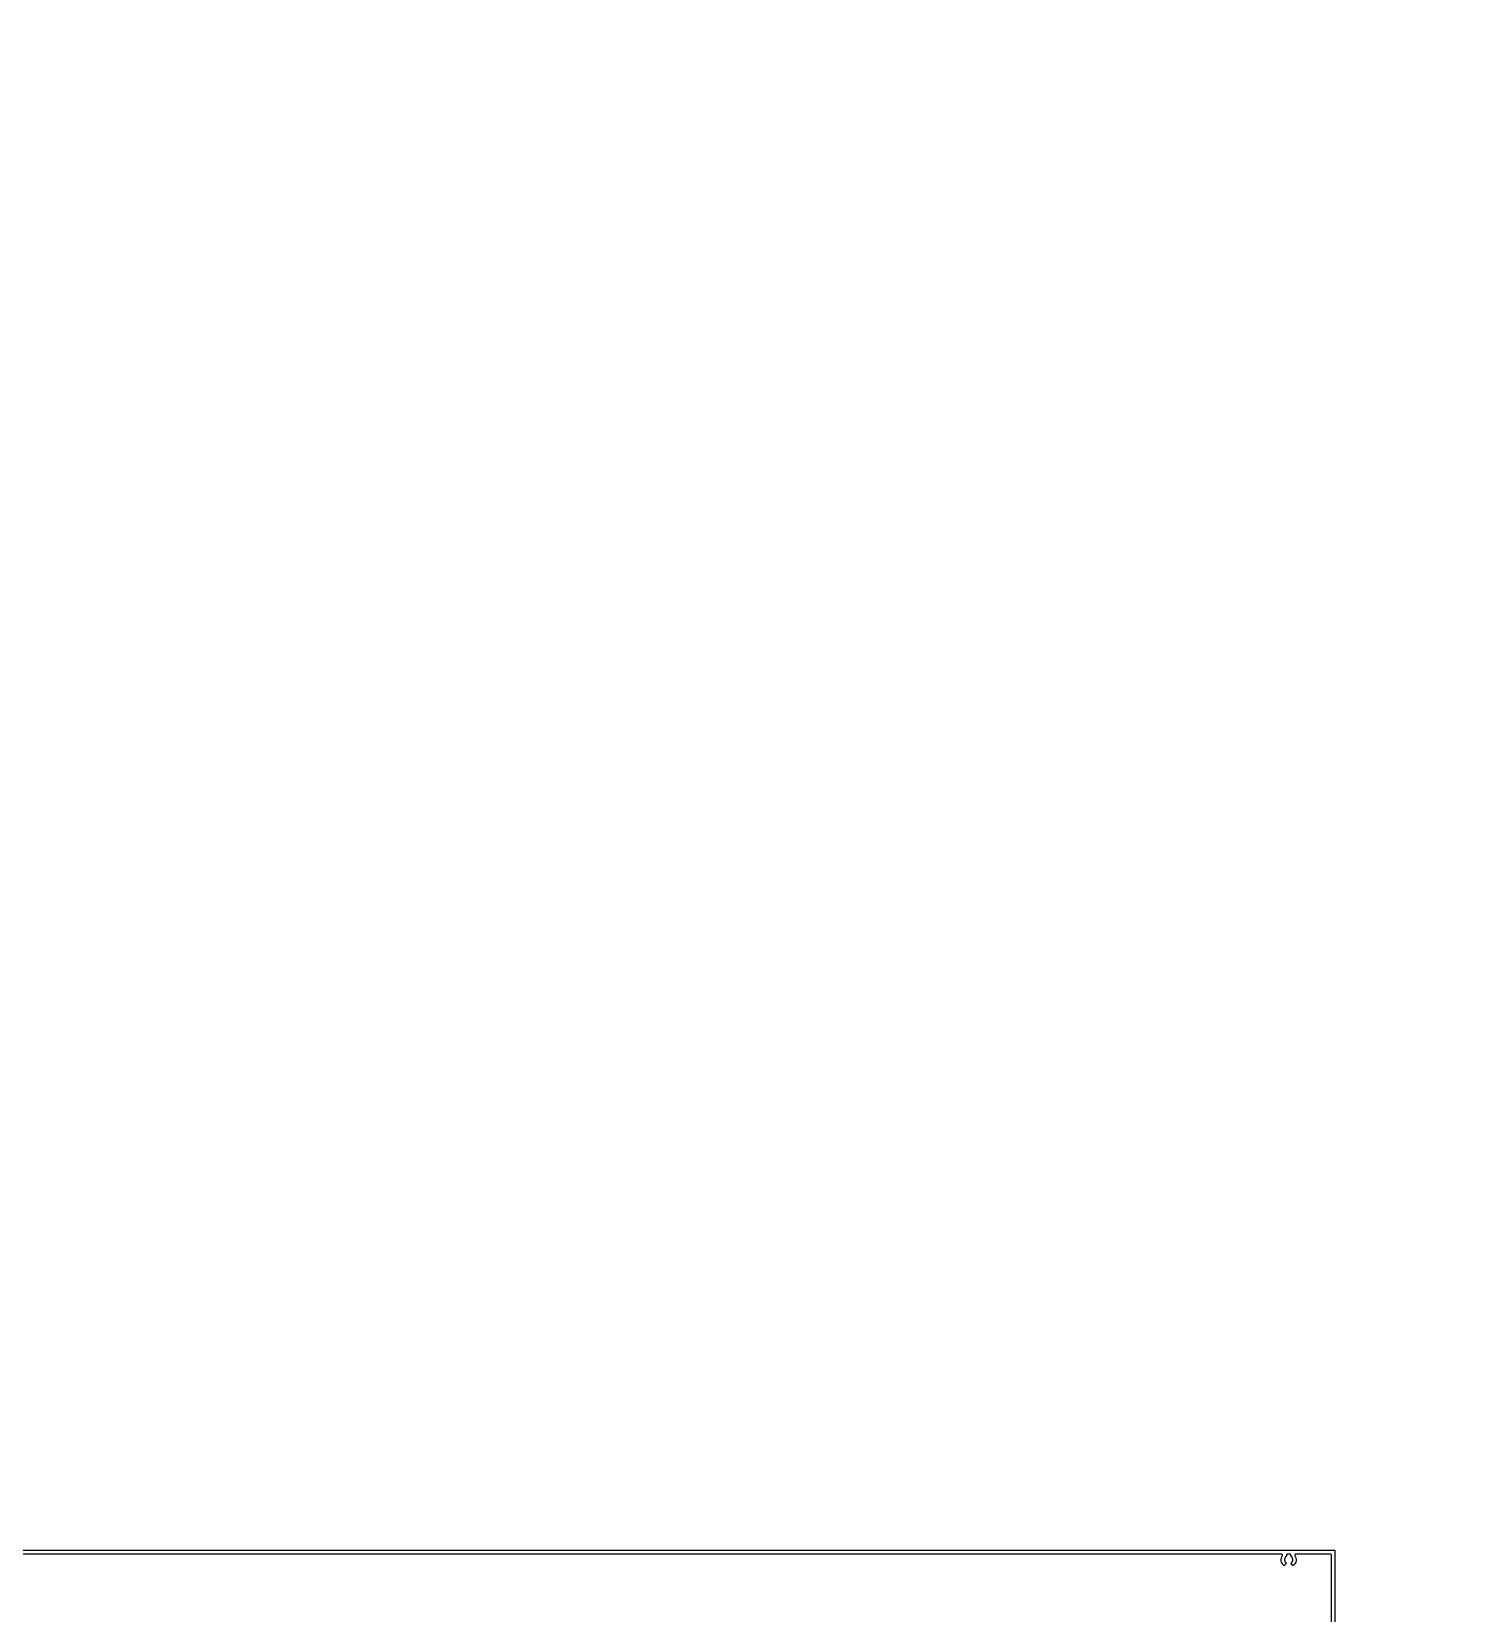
# Model space of a CAD drawing. Header units: millimetres. Extents: x -101 to 3415, y -52 to 1366.
# Drawn here: x 307.968 to 312.213, y 143.411 to 148.059 of the extents above; entities that cross this region are included whole.
import ezdxf

# ---------------------------------------------------------------- set-up
doc = ezdxf.new("R2010")
doc.units = ezdxf.units.MM
doc.layers.add('00_ARQ', color=8, linetype='Continuous')

msp = doc.modelspace()

# ---------------------------------------------------------------- linework, layer by layer
at = {"layer": '00_ARQ', "color": 9}
for points in [[(304.8496, 143.4066), (304.8496, 143.4306, 0.414214), (304.8478, 143.4324), (304.8046, 143.4324, 0.299044), (304.803, 143.4313, -0.814098), (304.7915, 143.4337, -0.414214), (304.7975, 143.4397), (304.8478, 143.4397, 0.414214), (304.8496, 143.4414), (304.8496, 143.4597, 0.414214), (304.8478, 143.4615), (304.7975, 143.4615, -0.999975), (304.7975, 143.4734, -0.299206), (304.803, 143.4698, 0.299044), (304.8046, 143.4688), (304.8478, 143.4688, 0.414214), (304.8496, 143.4705), (304.8496, 143.4946, -0.414214), (304.8513, 143.4963, 0), (304.9638, 143.4963, -0.414214), (304.9655, 143.4946)], [(311.7982, 143.3071), (311.7982, 143.594, 0.414214), (311.7965, 143.5958), (304.9678, 143.5958, 0.414214)], [(311.7873, 143.32), (311.7873, 143.5812, 0.414214), (311.7836, 143.5848), (311.6818, 143.5848, 0.597049), (311.6797, 143.5811, -0.385613), (311.6752, 143.552, -0.434031), (311.6732, 143.5523), (311.6692, 143.558, -0.384687), (311.6694, 143.5599, 0.496295), (311.6682, 143.5792, -0.251973), (311.6675, 143.5803), (311.6675, 143.5834, 0.414214), (311.6662, 143.5848), (311.6568, 143.5848, 0.414214), (311.6554, 143.5834), (311.6554, 143.5803, -0.251974), (311.6548, 143.5792, 0.496289), (311.6535, 143.5599, -0.384737), (311.6537, 143.558), (311.6497, 143.5523, -0.433937), (311.6477, 143.552, -0.38562), (311.6432, 143.5811, 0.597036), (311.6412, 143.5848), (305.0814, 143.5848, 0.597066)]]:
    msp.add_lwpolyline(points, format="xyb", dxfattribs=at)

doc.saveas('drawing.dxf')
